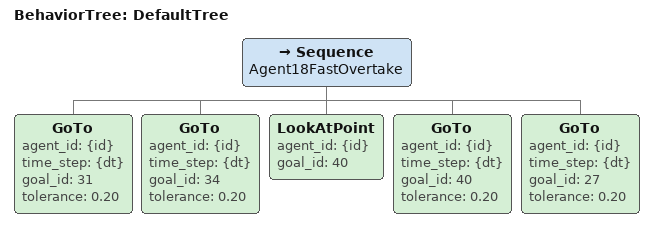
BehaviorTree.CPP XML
<?xml version="1.0" encoding="UTF-8"?>
<root main_tree_to_execute="DefaultTree" BTCPP_format="4">
  <include path="BTRegularNav.xml" />

  <BehaviorTree ID="DefaultTree">
<Sequence name="Agent18FastOvertake">
  <GoTo agent_id="{id}" time_step="{dt}" goal_id="31" tolerance="0.20"/>
  <GoTo agent_id="{id}" time_step="{dt}" goal_id="34" tolerance="0.20"/>
  <LookAtPoint agent_id="{id}" goal_id="40"/>
  <GoTo agent_id="{id}" time_step="{dt}" goal_id="40" tolerance="0.20"/>
  <GoTo agent_id="{id}" time_step="{dt}" goal_id="27" tolerance="0.20"/>
</Sequence>
  </BehaviorTree>
</root>
